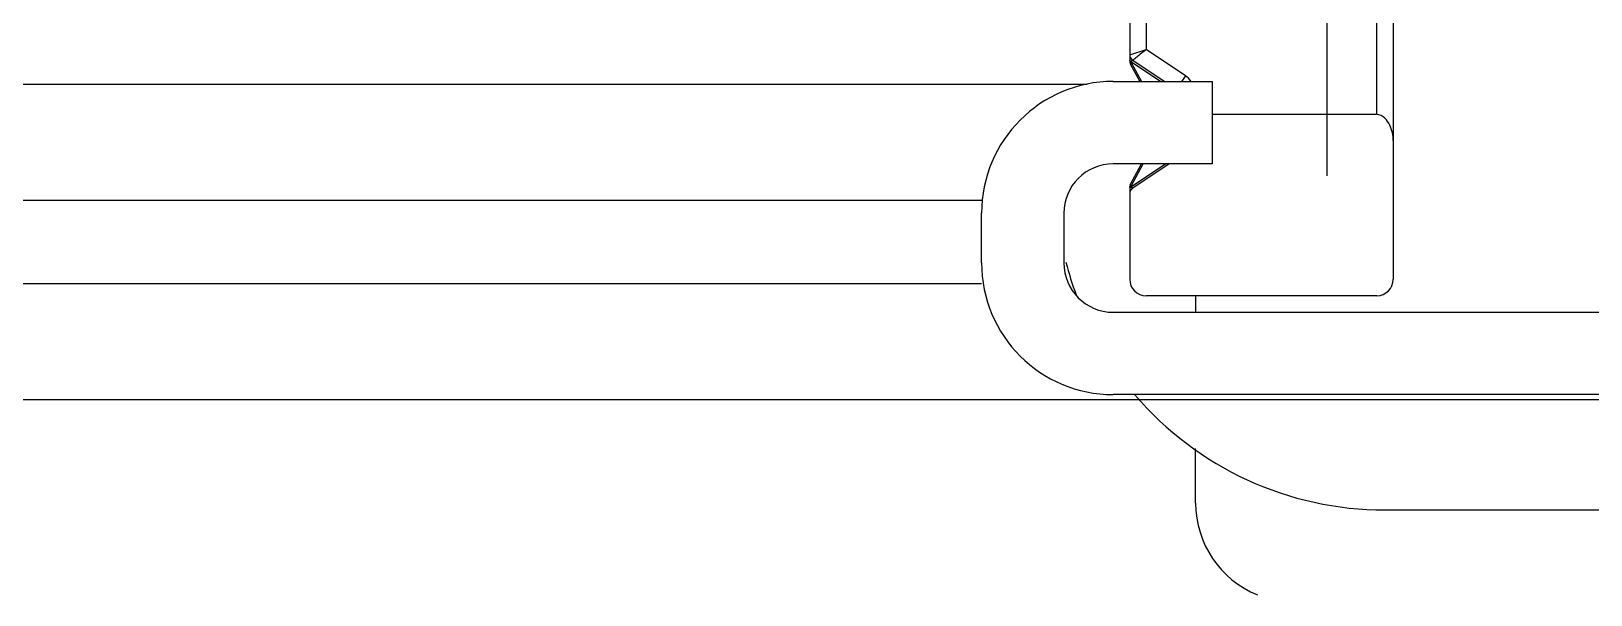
# Model space of a CAD drawing. Extents: x 1247970 to 1725648, y 860327 to 1277876.
# Drawn here: x 1334776.1 to 1335017.2, y 1196506.5 to 1196593.6 of the extents above; entities that cross this region are included whole.
import ezdxf

# ---------------------------------------------------------------- set-up
doc = ezdxf.new("R2010")
doc.units = 0
doc.header["$LTSCALE"] = 1000
doc.header["$MEASUREMENT"] = 0
doc.layers.get('0').update_dxf_attribs({"color": 254})
doc.layers.add('TK', color=4, linetype='Continuous')

# ---------------------------------------------------------------- blocks, each defined once
blk = doc.blocks.new('A$C63786A89')
at = {"linetype": 'Continuous'}
for p, q in [((1928.88, 4050.76), (1928.88, 3946.18)), ((1931.43, 4049.13), (1931.43, 3946.99)), ((1959.37, 4026.08), (1959.37, 3927.5)), ((1967.06, 3936.98), (1967.06, 3985.23)), ((1969.61, 3983.46), (1969.61, 3911.53)), ((1928.88, 3946.18), (1931.43, 3946.99)), ((1928.88, 3946.16), (1928.88, 3945.17)), ((1937.48, 3942.96), (1931.43, 3946.99)), ((1929.17, 3944.91), (1928.97, 3944.81)), ((1928.97, 3944.81), (1930.44, 3942.07)), ((1929.04, 3944.97), (1929.15, 3944.92)), ((1929.17, 3945.09), (1933.71, 3942.07)), ((1929.17, 3945.09), (1929.17, 3944.91)), ((1929.17, 3944.91), (1930.7, 3942.07)), ((1934.23, 3942.07), (1929.34, 3945.33)), ((-1986.26, 3941.66), (1922.29, 3941.66)), ((1926.34, 3942.07), (1941.61, 3942.07)), ((1937.48, 3942.96), (1936.88, 3942.07)), ((1941.61, 3942.07), (1941.61, 3929.34)), ((1967.06, 3936.98), (1941.61, 3936.98)), ((1941.61, 3929.34), (1926.34, 3929.34)), ((1928.97, 3926.09), (1930.72, 3929.34)), ((1934.47, 3929.34), (1929.17, 3925.81)), ((1929.17, 3925.99), (1930.97, 3929.34)), ((1934.99, 3929.34), (1929.34, 3925.57)), ((1928.88, 3925.73), (1928.88, 3925)), ((1928.88, 3924.83), (1928.88, 3911.53)), ((1928.97, 3926.09), (1929.17, 3925.99)), ((1929.04, 3925.93), (1929.15, 3925.98)), ((1929.17, 3925.99), (1929.17, 3925.81)), ((-1950.37, 3923.72), (1905.98, 3923.72)), ((1905.98, 3914.07), (1905.98, 3921.71)), ((1918.7, 3921.71), (1918.7, 3914.07)), ((-1950.37, 3910.9), (1905.98, 3910.9)), ((1967.06, 3908.98), (1931.43, 3908.98)), ((1939.06, 3908.98), (1939.06, 3906.44)), ((1926.34, 3906.44), (2094.32, 3906.44)), ((2094.32, 3893.71), (1926.34, 3893.71)), ((-2142.64, 3892.95), (2056.65, 3892.95)), ((1939.06, 3876.96), (1939.06, 3885.39)), ((2182.33, 3875.89), (1968.33, 3875.89))]:
    blk.add_line(p, q, dxfattribs=at)
for centre, radius, start, end in [((1929.9, 3946.18), 1.02, 180, 236.3099), ((1929.65, 3945.17), 0.764, 180, 208.1839), ((1929.32, 3945.47), 0.569, 238.1, 241.2862), ((1929.48, 3945.83), 0.964, 249.7906, 251.2256), ((1926.34, 3921.71), 20.36, 90, 180), ((1935.5, 3940), 3.56, 35.8766, 56.3099), ((1926.34, 3921.71), 7.64, 90, 180), ((1929.65, 3925.73), 0.764, 151.8161, 180), ((1929.32, 3925.43), 0.569, 118.7157, 121.8919), ((1929.9, 3924.72), 1.02, 123.6901, 144.5777), ((1929.48, 3925.07), 0.964, 108.7666, 110.2059), ((1926.34, 3914.07), 20.36, 180, 270), ((1926.34, 3914.07), 7.64, 180, 270), ((1968.33, 3926.8), 50.9, 194.375, 200.3315), ((1931.43, 3911.53), 2.55, 180, 270), ((1967.06, 3911.53), 2.55, 270, 0), ((1968.33, 3926.8), 50.9, 220.5827, 270), ((1954.34, 3876.96), 15.27, 180, 247.9757)]:
    blk.add_arc(centre, radius, start, end, dxfattribs=at)
for points, knots in [([(1931.43, 3946.99), (1930.94, 3946.61), (1930.23, 3946.07), (1929.56, 3945.48), (1929.34, 3945.33)], [0, 0, 0, 0, 0.698346, 1, 1, 1, 1]), ([(1928.92, 3945.25), (1928.91, 3945.27), (1928.89, 3945.3), (1928.88, 3945.33), (1928.88, 3945.35)], [0, 0, 0, 0, 0.519543, 1, 1, 1, 1]), ([(1929.17, 3945.09), (1929.14, 3945.1), (1929.05, 3945.14), (1928.96, 3945.2), (1928.92, 3945.25)], [0, 0, 0, 0, 0.29815, 1, 1, 1, 1]), ([(1929.34, 3945.33), (1929.3, 3945.35), (1929.12, 3945.39), (1929.16, 3945.18), (1929.17, 3945.09)], [0, 0, 0, 0, 0.346904, 1, 1, 1, 1]), ([(1969.61, 3932.94), (1969.61, 3933.34), (1969.52, 3934.17), (1969.11, 3935.37), (1968.4, 3936.49), (1967.52, 3936.98), (1967.06, 3936.98)], [0, 0, 0, 0, 0.235531, 0.478205, 0.731471, 1, 1, 1, 1]), ([(1928.92, 3925.65), (1928.91, 3925.63), (1928.89, 3925.6), (1928.88, 3925.57), (1928.88, 3925.55)], [0, 0, 0, 0, 0.519447, 1, 1, 1, 1]), ([(1929.17, 3925.81), (1929.14, 3925.8), (1929.05, 3925.76), (1928.96, 3925.71), (1928.92, 3925.65)], [0, 0, 0, 0, 0.298151, 1, 1, 1, 1]), ([(1929.17, 3925.81), (1929.16, 3925.72), (1929.12, 3925.51), (1929.3, 3925.55), (1929.34, 3925.57)], [0, 0, 0, 0, 0.652586, 1, 1, 1, 1])]:
    blk.add_open_spline(points, degree=3, knots=knots, dxfattribs=at)
for points in [[(1928.88, 3945.17), (1928.88, 3945.09), (1928.95, 3945.03), (1929.02, 3944.99)], [(1928.88, 3925.73), (1928.88, 3925.81), (1928.95, 3925.88), (1929.02, 3925.92)], [(1929.07, 3925.32), (1928.97, 3925.17), (1928.88, 3925), (1928.88, 3924.83)]]:
    blk.add_open_spline(points, degree=3, dxfattribs=at)

msp = doc.modelspace()

# ---------------------------------------------------------------- block references
at = {"layer": 'TK'}
msp.add_blockref('A$C63786A89', (1333017.03, 1192643.73, -355), dxfattribs=at)

doc.saveas('drawing.dxf')
